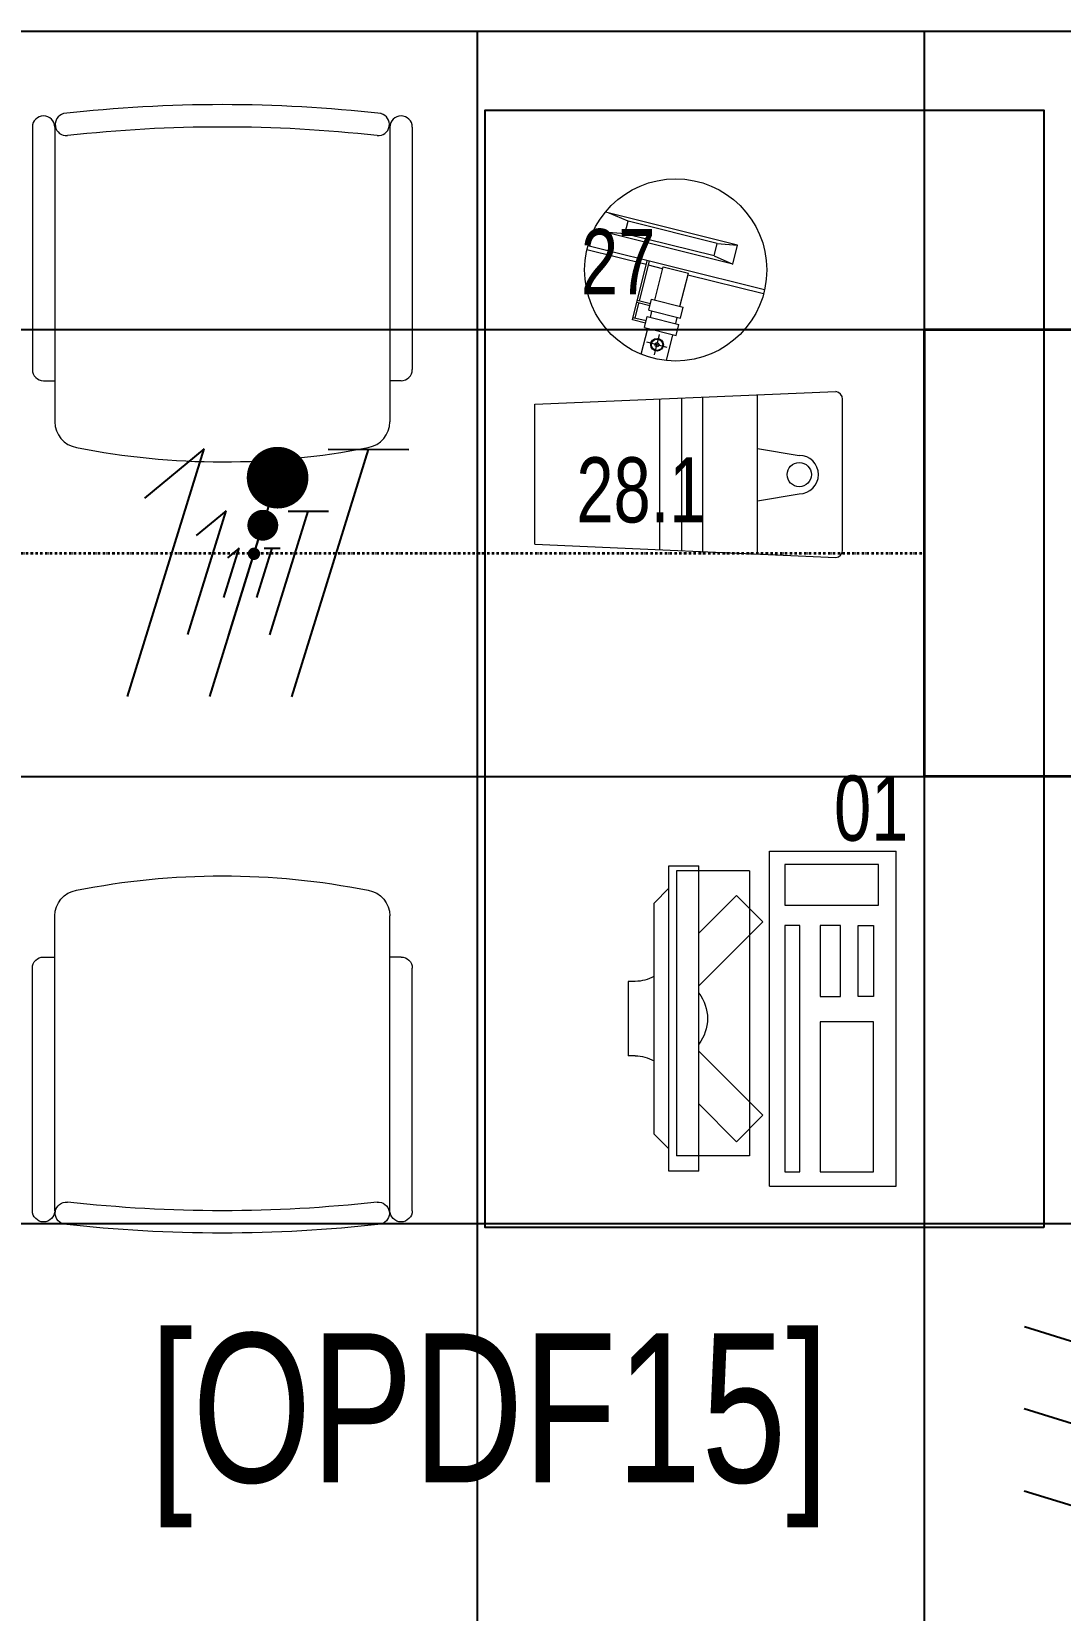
# Model space of a CAD drawing. Extents: x -12260 to 57327, y -29287 to 19916.
# Drawn here: x 18077 to 19458, y -10949 to -8830 of the extents above; entities that cross this region are included whole.
import ezdxf
from ezdxf.enums import TextEntityAlignment as Align

# ---------------------------------------------------------------- set-up
doc = ezdxf.new("R2010")
doc.units = 0
doc.header["$LTSCALE"] = 0.25
doc.linetypes.add('DASHDOT', pattern=[25.4, 12.7, -6.35, 0, -6.35])
for name, color, linetype, lineweight in [('01-First Floor$0$72_EGR_BASE_TEXT', 252, 'Continuous', 5), ('01-First Floor$0$72_EGR_EQP_TAG', 142, 'Continuous', 5), ('01-First Floor$0$LOADING', 253, 'Continuous', 5), ('01-First Floor$0$Walls', 251, 'Continuous', 5), ('E-LITE-CIRC-NUMB', 6, 'Continuous', 25), ('E-LITE-CLNG', 150, 'Continuous', 35), ('E-LITE-CLNG-CNDT', 6, 'DASHDOT', 35), ('E-LITE-CTRL', 6, 'Continuous', 25), ('E-LITE-IDEN', 6, 'Continuous', 25), ('E-POWR-WIRE', 6, 'Continuous', 25), ('E-POWR-WIRE @ 100', 6, 'Continuous', 25), ('E-POWR-WIRE @ 20', 6, 'Continuous', 25), ('E-POWR-WIRE @ 50', 6, 'Continuous', 25)]:
    doc.layers.add(name, color=color, linetype=linetype, lineweight=lineweight)
doc.layers.add('01-First Floor$0$FALSE CEILING', color=251, linetype='Continuous')
doc.layers.add('01-First Floor$0$TME-NON MEDICAL FURNITURE', color=242, linetype='Continuous')
doc.styles.add('01-First Floor$0$X3G_ENTITY_257CFD', font='swisscl.ttf', dxfattribs={"height": 200})
doc.styles.add('01-First Floor$0$X3G_ENTITY_9F38', font='swisscl.ttf', dxfattribs={"height": 0.2})
doc.styles.add('DC_SIMPLEX', font='SIMPLEX.shx', dxfattribs={"width": 0.7})

# ---------------------------------------------------------------- blocks, each defined once
blk = doc.blocks.new('01-First Floor$0$GF21016-P')
at = {"layer": '01-First Floor$0$LOADING', "extrusion": (-1.24384e-09, -1.20261e-09, -1)}
for p, q in [((0.0128, 0.0179), (0.0128, 0.4136)), ((0.4628, 0.0179), (0.4628, 0.4136)), ((-0.0172, 0.0179), (-0.0172, 0.3435)), ((-0.0022, 0.3585), (0.0128, 0.3585)), ((0.4778, 0.3585), (0.4628, 0.3585)), ((0.4928, 0.0179), (0.4928, 0.3435)), ((0.4778, 0.0029), (0.4778, 0.0029))]:
    blk.add_line(p, q, dxfattribs=at)
for centre, radius, start, end in [((-0.2378, -0.5362), 1.0036, 78.7568, 101.2432), ((-0.0478, 0.4136), 0.035, 0, 80.6557), ((-0.4278, 0.4136), 0.035, 99.3443, 180), ((0.0022, 0.3435), 0.015, 0, 90), ((-0.4778, 0.3435), 0.015, 90, 180), ((-0.0284, 0.0145), 0.015, 284.3864, 95.5209), ((-0.2378, 1.8928), 1.8749, 263.6341, 276.3659), ((-0.4471, 0.0145), 0.015, 84.4791, 255.6136), ((0.0022, 0.0179), 0.015, 270, 0), ((0.0022, 0.0179), 0.015, 180, 270), ((-0.2378, 1.8734), 1.8855, 263.5119, 276.4881), ((-0.4778, 0.0179), 0.015, 270, 0), ((-0.4778, 0.0179), 0.015, 180, 270)]:
    blk.add_arc(centre, radius, start, end, dxfattribs=at)
blk = doc.blocks.new('01-First Floor$0$ITCWLS1-P')
at = {"layer": '01-First Floor$0$LOADING'}
for p, q in [((-0.17, 0.45), (-0.17, 0)), ((-0.17, 0.45), (0, 0.45)), ((0, 0.45), (0, 0)), ((-0.2651, 0.43, 0), (-0.3051, 0.43, 0)), ((-0.3051, 0.43, 0), (-0.3051, 0.02, 0)), ((-0.2651, 0.43, 0), (-0.2651, 0.02, 0)), ((-0.1496, 0.4305), (-0.1291, 0.4305)), ((-0.1291, 0.4305), (-0.1291, 0.4089)), ((-0.197, 0.4094), (-0.295, 0.4094)), ((-0.295, 0.0264), (-0.295, 0.4094)), ((-0.197, 0.0264), (-0.197, 0.4094)), ((-0.3251, 0.38, 0), (-0.3051, 0.4, 0)), ((-0.3251, 0.38, 0), (-0.3251, 0.07, 0)), ((-0.3503, 0.275), (-0.3596, 0.275)), ((-0.3596, 0.175), (-0.3596, 0.275)), ((-0.3503, 0.175), (-0.3596, 0.175)), ((-0.3251, 0.07, 0), (-0.3051, 0.05, 0)), ((-0.197, 0.0264), (-0.295, 0.0264)), ((-0.3051, 0.02, 0), (-0.2651, 0.02, 0)), ((-0.17, 0), (0, 0))]:
    blk.add_line(p, q, dxfattribs=at)
at = {"layer": '01-First Floor$0$LOADING', "extrusion": (2.48281e-10, 3.18408e-10, -1)}
for p, q in [((-0.2651, 0.3395), (-0.2144, 0.3902)), ((-0.1791, 0.3548), (-0.2144, 0.3902)), ((-0.2651, 0.2688), (-0.1791, 0.3548))]:
    blk.add_line(p, q, dxfattribs=at)
at = {"layer": '01-First Floor$0$LOADING', "extrusion": (2.48281e-10, -3.18408e-10, -1)}
for p, q in [((-0.2651, 0.1812), (-0.1791, 0.0952)), ((-0.2651, 0.1105), (-0.2144, 0.0598)), ((-0.1791, 0.0952), (-0.2144, 0.0598))]:
    blk.add_line(p, q, dxfattribs=at)
at = {"layer": '01-First Floor$0$LOADING'}
for points in [[(-0.1291, 0.4089), (-0.1291, 0.1), (-0.1496, 0.1), (-0.1496, 0.4305)], [(-0.1496, 0.1), (-0.1496, 0.1), (-0.1496, 0.1), (-0.1496, 0.1), (-0.1496, 0.1), (-0.1496, 0.1), (-0.1496, 0.1), (-0.1496, 0.1), (-0.1496, 0.1)], [(-0.1496, 0.1), (-0.1496, 0.1), (-0.1496, 0.1), (-0.1496, 0.1), (-0.1496, 0.1), (-0.1496, 0.1), (-0.1496, 0.1), (-0.1496, 0.1), (-0.1496, 0.1), (-0.1496, 0.1), (-0.1496, 0.1), (-0.1496, 0.1), (-0.1496, 0.1), (-0.1496, 0.1), (-0.1496, 0.1), (-0.1496, 0.1), (-0.1496, 0.1), (-0.1496, 0.1)], [(-0.1496, 0.1), (-0.1496, 0.1), (-0.1496, 0.1), (-0.1496, 0.1), (-0.1496, 0.1), (-0.1496, 0.1), (-0.1496, 0.1), (-0.1496, 0.1), (-0.1496, 0.1), (-0.1496, 0.1)], [(-0.1496, 0.1), (-0.1496, 0.1), (-0.1496, 0.1), (-0.1496, 0.1), (-0.1496, 0.1), (-0.1496, 0.1), (-0.1496, 0.1)], [(-0.1496, 0.1), (-0.1496, 0.1), (-0.1496, 0.1), (-0.1496, 0.1), (-0.1496, 0.1), (-0.1496, 0.1), (-0.1496, 0.1), (-0.1496, 0.1), (-0.1496, 0.1), (-0.1496, 0.1)], [(-0.1496, 0.1), (-0.1496, 0.1), (-0.1496, 0.1), (-0.1496, 0.1), (-0.1496, 0.1), (-0.1496, 0.1), (-0.1496, 0.1), (-0.1496, 0.1), (-0.1496, 0.1), (-0.1496, 0.1), (-0.1496, 0.1), (-0.1496, 0.1), (-0.1496, 0.1), (-0.1496, 0.1), (-0.1496, 0.1)], [(-0.1496, 0.1), (-0.1496, 0.1), (-0.1496, 0.1), (-0.1496, 0.1), (-0.1496, 0.1), (-0.1496, 0.1), (-0.1496, 0.1), (-0.1496, 0.1), (-0.1496, 0.1), (-0.1496, 0.1)], [(-0.1496, 0.1), (-0.1496, 0.1), (-0.1496, 0.1), (-0.1496, 0.1), (-0.1496, 0.1), (-0.1496, 0.1), (-0.1496, 0.1), (-0.1496, 0.1), (-0.1496, 0.1), (-0.1496, 0.1)], [(-0.1496, 0.1), (-0.1496, 0.1), (-0.1496, 0.1), (-0.1496, 0.1), (-0.1496, 0.1), (-0.1496, 0.1), (-0.1496, 0.1), (-0.1496, 0.1), (-0.1496, 0.1), (-0.1496, 0.1), (-0.1496, 0.1), (-0.1496, 0.1), (-0.1496, 0.1), (-0.1496, 0.1), (-0.1496, 0.1), (-0.1496, 0.1), (-0.1496, 0.1), (-0.1496, 0.1), (-0.1496, 0.1), (-0.1496, 0.1), (-0.1496, 0.1), (-0.1496, 0.1), (-0.1496, 0.1), (-0.1496, 0.1), (-0.1496, 0.1), (-0.1496, 0.1), (-0.1496, 0.1), (-0.1496, 0.1), (-0.1496, 0.1), (-0.1496, 0.1), (-0.1496, 0.1), (-0.1496, 0.1), (-0.1496, 0.1), (-0.1496, 0.1), (-0.1496, 0.1), (-0.1496, 0.1), (-0.1496, 0.1), (-0.1496, 0.1), (-0.1496, 0.1), (-0.1496, 0.1), (-0.1496, 0.1), (-0.1496, 0.1), (-0.1496, 0.1), (-0.1496, 0.1), (-0.1496, 0.1), (-0.1496, 0.1), (-0.1496, 0.1), (-0.1496, 0.1), (-0.1496, 0.1), (-0.1496, 0.1), (-0.1496, 0.1), (-0.1496, 0.1), (-0.1496, 0.1), (-0.1496, 0.1)], [(-0.1496, 0.1), (-0.1496, 0.1), (-0.1496, 0.1), (-0.1496, 0.1), (-0.1496, 0.1), (-0.1496, 0.1), (-0.1496, 0.1), (-0.1496, 0.1), (-0.1496, 0.1), (-0.1496, 0.1), (-0.1496, 0.1), (-0.1496, 0.1), (-0.1496, 0.1), (-0.1496, 0.1), (-0.1496, 0.1), (-0.1496, 0.1), (-0.1496, 0.1), (-0.1496, 0.1), (-0.1496, 0.1), (-0.1496, 0.1), (-0.1496, 0.1), (-0.1496, 0.1), (-0.1496, 0.1), (-0.1496, 0.1), (-0.1496, 0.1), (-0.1496, 0.1), (-0.1496, 0.1), (-0.1496, 0.1), (-0.1496, 0.1), (-0.1496, 0.1), (-0.1496, 0.1), (-0.1496, 0.1), (-0.1496, 0.1), (-0.1496, 0.1), (-0.1496, 0.1), (-0.1496, 0.1), (-0.1496, 0.1), (-0.1496, 0.1), (-0.1496, 0.1), (-0.1496, 0.1), (-0.1496, 0.1), (-0.1496, 0.1), (-0.1496, 0.1), (-0.1496, 0.1), (-0.1496, 0.1), (-0.1496, 0.1), (-0.1496, 0.1), (-0.1496, 0.1), (-0.1496, 0.1), (-0.1496, 0.1), (-0.1496, 0.1), (-0.1496, 0.1), (-0.1496, 0.1), (-0.1496, 0.1), (-0.1496, 0.1), (-0.1496, 0.1), (-0.1496, 0.1), (-0.1496, 0.1), (-0.1496, 0.1), (-0.1496, 0.1), (-0.1496, 0.1), (-0.1496, 0.1), (-0.1496, 0.1), (-0.1496, 0.1), (-0.1496, 0.1), (-0.1496, 0.1), (-0.1496, 0.1), (-0.1496, 0.1), (-0.1496, 0.1), (-0.1496, 0.1), (-0.1496, 0.1), (-0.1496, 0.1), (-0.1496, 0.1), (-0.1496, 0.1), (-0.1496, 0.1), (-0.1496, 0.1), (-0.1496, 0.1), (-0.1496, 0.1), (-0.1496, 0.1), (-0.1496, 0.1), (-0.1496, 0.1), (-0.1496, 0.1), (-0.1496, 0.1), (-0.1496, 0.1), (-0.1496, 0.1), (-0.1496, 0.1), (-0.1496, 0.1), (-0.1496, 0.1), (-0.1496, 0.1)], [(-0.1496, 0.1), (-0.1496, 0.1), (-0.1496, 0.1), (-0.1496, 0.1), (-0.1496, 0.1), (-0.1496, 0.1), (-0.1496, 0.1), (-0.1496, 0.1), (-0.1496, 0.1), (-0.1496, 0.1), (-0.1496, 0.1), (-0.1496, 0.1)], [(-0.1496, 0.1), (-0.1496, 0.1), (-0.1496, 0.1), (-0.1496, 0.1), (-0.1496, 0.1), (-0.1496, 0.1), (-0.1496, 0.1)], [(-0.1496, 0.1), (-0.1496, 0.1), (-0.1496, 0.1), (-0.1496, 0.1), (-0.1496, 0.1), (-0.1496, 0.1), (-0.1496, 0.1), (-0.1496, 0.1), (-0.1496, 0.1), (-0.1496, 0.1), (-0.1496, 0.1), (-0.1496, 0.1), (-0.1496, 0.1), (-0.1496, 0.1), (-0.1496, 0.1), (-0.1496, 0.1), (-0.1496, 0.1)], [(-0.1496, 0.1), (-0.1496, 0.1), (-0.1496, 0.1), (-0.1496, 0.1), (-0.1496, 0.1), (-0.1496, 0.1), (-0.1496, 0.1), (-0.1496, 0.1), (-0.1496, 0.1), (-0.1496, 0.1), (-0.1496, 0.1), (-0.1496, 0.1), (-0.1496, 0.1), (-0.1496, 0.1), (-0.1496, 0.1), (-0.1496, 0.1), (-0.1496, 0.1), (-0.1496, 0.1), (-0.1496, 0.1), (-0.1496, 0.1), (-0.1496, 0.1), (-0.1496, 0.1), (-0.1496, 0.1), (-0.1496, 0.1), (-0.1496, 0.1), (-0.1496, 0.1), (-0.1496, 0.1), (-0.1496, 0.1), (-0.1496, 0.1), (-0.1496, 0.1), (-0.1496, 0.1), (-0.1496, 0.1), (-0.1496, 0.1), (-0.1496, 0.1), (-0.1496, 0.1), (-0.1496, 0.1), (-0.1496, 0.1), (-0.1496, 0.1), (-0.1496, 0.1), (-0.1496, 0.1), (-0.1496, 0.1), (-0.1496, 0.1), (-0.1496, 0.1), (-0.1496, 0.1), (-0.1496, 0.1), (-0.1496, 0.1), (-0.1496, 0.1), (-0.1496, 0.1), (-0.1496, 0.1), (-0.1496, 0.1), (-0.1496, 0.1), (-0.1496, 0.1), (-0.1496, 0.1), (-0.1496, 0.1), (-0.1496, 0.1), (-0.1496, 0.1), (-0.1496, 0.1), (-0.1496, 0.1), (-0.1496, 0.1), (-0.1496, 0.1), (-0.1496, 0.1), (-0.1496, 0.1), (-0.1496, 0.1), (-0.1496, 0.1), (-0.1496, 0.1), (-0.1496, 0.1), (-0.1496, 0.1), (-0.1496, 0.1), (-0.1496, 0.1), (-0.1496, 0.1), (-0.1496, 0.1), (-0.1496, 0.1), (-0.1496, 0.1), (-0.1496, 0.1), (-0.1496, 0.1), (-0.1496, 0.1), (-0.1496, 0.1), (-0.1496, 0.1), (-0.1496, 0.1), (-0.1496, 0.1), (-0.1496, 0.1), (-0.1496, 0.1), (-0.1496, 0.1), (-0.1496, 0.1), (-0.1496, 0.1), (-0.1496, 0.1), (-0.1496, 0.1), (-0.1496, 0.1), (-0.1496, 0.1), (-0.1496, 0.1), (-0.1496, 0.1), (-0.1496, 0.1), (-0.1496, 0.1), (-0.1496, 0.1), (-0.1496, 0.1), (-0.1496, 0.1), (-0.1496, 0.1), (-0.1496, 0.1), (-0.1496, 0.1), (-0.1496, 0.1), (-0.1496, 0.1), (-0.1496, 0.1), (-0.1496, 0.1), (-0.1496, 0.1), (-0.1496, 0.1), (-0.1496, 0.1), (-0.1496, 0.1), (-0.1496, 0.1), (-0.1496, 0.1), (-0.1496, 0.1), (-0.1496, 0.1)], [(-0.1496, 0.1), (-0.1496, 0.1), (-0.1496, 0.1), (-0.1496, 0.1), (-0.1496, 0.1), (-0.1496, 0.1), (-0.1496, 0.1), (-0.1496, 0.1)]]:
    blk.add_lwpolyline(points, dxfattribs=at)
for points in [[(-0.1019, 0.4305), (-0.0304, 0.4305), (-0.0304, 0.2294), (-0.1019, 0.2294)], [(-0.1019, 0.1954), (-0.0747, 0.1954), (-0.0747, 0.1), (-0.1019, 0.1)], [(-0.0304, 0.1954), (-0.0508, 0.1954), (-0.0508, 0.1), (-0.0304, 0.1)], [(-0.1496, 0.1), (-0.1496, 0.1), (-0.1496, 0.1), (-0.1496, 0.1), (-0.1496, 0.1), (-0.1496, 0.1), (-0.1496, 0.1), (-0.1496, 0.1), (-0.1496, 0.1), (-0.1496, 0.1), (-0.1496, 0.1), (-0.1496, 0.1), (-0.1496, 0.1), (-0.1496, 0.1), (-0.1496, 0.1), (-0.1496, 0.1), (-0.1496, 0.1), (-0.1496, 0.1), (-0.1496, 0.1), (-0.1496, 0.1), (-0.1496, 0.1), (-0.1496, 0.1), (-0.1496, 0.1), (-0.1496, 0.1), (-0.1496, 0.1), (-0.1496, 0.1), (-0.1496, 0.1), (-0.1496, 0.1), (-0.1496, 0.1), (-0.1496, 0.1), (-0.1496, 0.1), (-0.1496, 0.1), (-0.1496, 0.1), (-0.1496, 0.1), (-0.1496, 0.1), (-0.1496, 0.1), (-0.1496, 0.1), (-0.1496, 0.1), (-0.1496, 0.1), (-0.1496, 0.1), (-0.1496, 0.1), (-0.1496, 0.1), (-0.1496, 0.1), (-0.1496, 0.1), (-0.1496, 0.1), (-0.1496, 0.1), (-0.1496, 0.1), (-0.1496, 0.1), (-0.1496, 0.1), (-0.1496, 0.1), (-0.1496, 0.1), (-0.1496, 0.1), (-0.1496, 0.1), (-0.1496, 0.1), (-0.1496, 0.1), (-0.1496, 0.1), (-0.1496, 0.1), (-0.1496, 0.1), (-0.1496, 0.1), (-0.1496, 0.1), (-0.1496, 0.1), (-0.1496, 0.1), (-0.1496, 0.1), (-0.1496, 0.1), (-0.1496, 0.1), (-0.1496, 0.1), (-0.1496, 0.1), (-0.1496, 0.1), (-0.1496, 0.1), (-0.1496, 0.1), (-0.1496, 0.1), (-0.1496, 0.1), (-0.1496, 0.1), (-0.1496, 0.1), (-0.1496, 0.1), (-0.1496, 0.1), (-0.1496, 0.1), (-0.1496, 0.1), (-0.1496, 0.1), (-0.1496, 0.1), (-0.1496, 0.1), (-0.1496, 0.1), (-0.1496, 0.1), (-0.1496, 0.1), (-0.1496, 0.1), (-0.1496, 0.1), (-0.1496, 0.1), (-0.1496, 0.1), (-0.1496, 0.1), (-0.1496, 0.1), (-0.1496, 0.1), (-0.1496, 0.1), (-0.1496, 0.1), (-0.1496, 0.1), (-0.1496, 0.1), (-0.1496, 0.1), (-0.1496, 0.1), (-0.1496, 0.1), (-0.1496, 0.1), (-0.1496, 0.1), (-0.1496, 0.1), (-0.1496, 0.1), (-0.1496, 0.1), (-0.1496, 0.1), (-0.1496, 0.1), (-0.1496, 0.1), (-0.1496, 0.1), (-0.1496, 0.1), (-0.1496, 0.1), (-0.1496, 0.1), (-0.1496, 0.1), (-0.1496, 0.1), (-0.1496, 0.1), (-0.1496, 0.1), (-0.1496, 0.1), (-0.1496, 0.1), (-0.1496, 0.1), (-0.1496, 0.1), (-0.1496, 0.1), (-0.1496, 0.1), (-0.1496, 0.1), (-0.1496, 0.1), (-0.1496, 0.1), (-0.1496, 0.1), (-0.1496, 0.1), (-0.1496, 0.1), (-0.1496, 0.1), (-0.1496, 0.1), (-0.1496, 0.1), (-0.1496, 0.1), (-0.1496, 0.1), (-0.1496, 0.1), (-0.1496, 0.1), (-0.1496, 0.1), (-0.1496, 0.1), (-0.1496, 0.1), (-0.1496, 0.1), (-0.1496, 0.1), (-0.1496, 0.1), (-0.1496, 0.1), (-0.1496, 0.1), (-0.1496, 0.1), (-0.1496, 0.1), (-0.1496, 0.1), (-0.1496, 0.1), (-0.1496, 0.1), (-0.1496, 0.1), (-0.1496, 0.1), (-0.1496, 0.1), (-0.1496, 0.1), (-0.1496, 0.1), (-0.1496, 0.1), (-0.1496, 0.1), (-0.1496, 0.1), (-0.1496, 0.1), (-0.1496, 0.1), (-0.1496, 0.1), (-0.1496, 0.1), (-0.1496, 0.1), (-0.1496, 0.1), (-0.1496, 0.1), (-0.1496, 0.1), (-0.1496, 0.1), (-0.1496, 0.1), (-0.1496, 0.1), (-0.1496, 0.1), (-0.1496, 0.1), (-0.1496, 0.1), (-0.1496, 0.1), (-0.1496, 0.1), (-0.1496, 0.1), (-0.1496, 0.1), (-0.1496, 0.1), (-0.1496, 0.1), (-0.1496, 0.1), (-0.1496, 0.1), (-0.1496, 0.1), (-0.1496, 0.1), (-0.1496, 0.1), (-0.1496, 0.1), (-0.1496, 0.1), (-0.1496, 0.1), (-0.1496, 0.1), (-0.1496, 0.1), (-0.1496, 0.1), (-0.1496, 0.1), (-0.1496, 0.1), (-0.1496, 0.1), (-0.1496, 0.1), (-0.1496, 0.1), (-0.1496, 0.1), (-0.1496, 0.1), (-0.1496, 0.1), (-0.1496, 0.1), (-0.1496, 0.1), (-0.1496, 0.1), (-0.1496, 0.1), (-0.1496, 0.1), (-0.1496, 0.1), (-0.1496, 0.1), (-0.1496, 0.1), (-0.1496, 0.1), (-0.1496, 0.1), (-0.1496, 0.1), (-0.1496, 0.1), (-0.1496, 0.1), (-0.1496, 0.1), (-0.1496, 0.1), (-0.1496, 0.1), (-0.1496, 0.1), (-0.1496, 0.1), (-0.1496, 0.1), (-0.1496, 0.1), (-0.1496, 0.1), (-0.1496, 0.1), (-0.1496, 0.1), (-0.1496, 0.1), (-0.1496, 0.1), (-0.1496, 0.1), (-0.1496, 0.1), (-0.1496, 0.1), (-0.1496, 0.1), (-0.1496, 0.1), (-0.1496, 0.1), (-0.1496, 0.1), (-0.1496, 0.1), (-0.1496, 0.1), (-0.1496, 0.1), (-0.1496, 0.1), (-0.1496, 0.1), (-0.1496, 0.1), (-0.1496, 0.1), (-0.1496, 0.1), (-0.1496, 0.1), (-0.1496, 0.1), (-0.1496, 0.1), (-0.1496, 0.1), (-0.1496, 0.1), (-0.1496, 0.1), (-0.1496, 0.1), (-0.1496, 0.1), (-0.1496, 0.1), (-0.1496, 0.1), (-0.1496, 0.1), (-0.1496, 0.1), (-0.1496, 0.1), (-0.1496, 0.1), (-0.1496, 0.1), (-0.1496, 0.1), (-0.1496, 0.1), (-0.1496, 0.1), (-0.1496, 0.1), (-0.1496, 0.1), (-0.1496, 0.1), (-0.1496, 0.1), (-0.1496, 0.1), (-0.1496, 0.1), (-0.1496, 0.1), (-0.1496, 0.1), (-0.1496, 0.1), (-0.1496, 0.1), (-0.1496, 0.1), (-0.1496, 0.1), (-0.1496, 0.1), (-0.1496, 0.1), (-0.1496, 0.1), (-0.1496, 0.1), (-0.1496, 0.1), (-0.1496, 0.1), (-0.1496, 0.1), (-0.1496, 0.1), (-0.1496, 0.1), (-0.1496, 0.1), (-0.1496, 0.1), (-0.1496, 0.1), (-0.1496, 0.1), (-0.1496, 0.1)], [(-0.1496, 0.1), (-0.1496, 0.1), (-0.1496, 0.1), (-0.1496, 0.1), (-0.1496, 0.1), (-0.1496, 0.1), (-0.1496, 0.1), (-0.1496, 0.1), (-0.1496, 0.1), (-0.1496, 0.1), (-0.1496, 0.1), (-0.1496, 0.1), (-0.1496, 0.1), (-0.1496, 0.1), (-0.1496, 0.1), (-0.1496, 0.1), (-0.1496, 0.1), (-0.1496, 0.1), (-0.1496, 0.1), (-0.1496, 0.1), (-0.1496, 0.1), (-0.1496, 0.1), (-0.1496, 0.1), (-0.1496, 0.1), (-0.1496, 0.1), (-0.1496, 0.1), (-0.1496, 0.1), (-0.1496, 0.1), (-0.1496, 0.1), (-0.1496, 0.1), (-0.1496, 0.1), (-0.1496, 0.1), (-0.1496, 0.1), (-0.1496, 0.1), (-0.1496, 0.1), (-0.1496, 0.1), (-0.1496, 0.1), (-0.1496, 0.1), (-0.1496, 0.1), (-0.1496, 0.1), (-0.1496, 0.1), (-0.1496, 0.1), (-0.1496, 0.1), (-0.1496, 0.1), (-0.1496, 0.1), (-0.1496, 0.1), (-0.1496, 0.1), (-0.1496, 0.1), (-0.1496, 0.1), (-0.1496, 0.1), (-0.1496, 0.1), (-0.1496, 0.1), (-0.1496, 0.1), (-0.1496, 0.1), (-0.1496, 0.1), (-0.1496, 0.1), (-0.1496, 0.1), (-0.1496, 0.1), (-0.1496, 0.1), (-0.1496, 0.1), (-0.1496, 0.1), (-0.1496, 0.1), (-0.1496, 0.1), (-0.1496, 0.1), (-0.1496, 0.1), (-0.1496, 0.1), (-0.1496, 0.1), (-0.1496, 0.1), (-0.1496, 0.1), (-0.1496, 0.1), (-0.1496, 0.1), (-0.1496, 0.1), (-0.1496, 0.1), (-0.1496, 0.1), (-0.1496, 0.1), (-0.1496, 0.1), (-0.1496, 0.1), (-0.1496, 0.1), (-0.1496, 0.1), (-0.1496, 0.1), (-0.1496, 0.1), (-0.1496, 0.1), (-0.1496, 0.1), (-0.1496, 0.1), (-0.1496, 0.1), (-0.1496, 0.1), (-0.1496, 0.1), (-0.1496, 0.1), (-0.1496, 0.1), (-0.1496, 0.1), (-0.1496, 0.1), (-0.1496, 0.1), (-0.1496, 0.1), (-0.1496, 0.1), (-0.1496, 0.1), (-0.1496, 0.1), (-0.1496, 0.1), (-0.1496, 0.1), (-0.1496, 0.1), (-0.1496, 0.1), (-0.1496, 0.1), (-0.1496, 0.1), (-0.1496, 0.1), (-0.1496, 0.1), (-0.1496, 0.1), (-0.1496, 0.1), (-0.1496, 0.1), (-0.1496, 0.1), (-0.1496, 0.1), (-0.1496, 0.1), (-0.1496, 0.1), (-0.1496, 0.1), (-0.1496, 0.1), (-0.1496, 0.1), (-0.1496, 0.1), (-0.1496, 0.1), (-0.1496, 0.1), (-0.1496, 0.1), (-0.1496, 0.1), (-0.1496, 0.1), (-0.1496, 0.1), (-0.1496, 0.1), (-0.1496, 0.1), (-0.1496, 0.1), (-0.1496, 0.1), (-0.1496, 0.1), (-0.1496, 0.1), (-0.1496, 0.1), (-0.1496, 0.1), (-0.1496, 0.1), (-0.1496, 0.1), (-0.1496, 0.1), (-0.1496, 0.1), (-0.1496, 0.1), (-0.1496, 0.1), (-0.1496, 0.1), (-0.1496, 0.1), (-0.1496, 0.1), (-0.1496, 0.1), (-0.1496, 0.1), (-0.1496, 0.1), (-0.1496, 0.1), (-0.1496, 0.1), (-0.1496, 0.1), (-0.1496, 0.1), (-0.1496, 0.1), (-0.1496, 0.1), (-0.1496, 0.1), (-0.1496, 0.1), (-0.1496, 0.1), (-0.1496, 0.1), (-0.1496, 0.1), (-0.1496, 0.1), (-0.1496, 0.1), (-0.1496, 0.1), (-0.1496, 0.1), (-0.1496, 0.1), (-0.1496, 0.1), (-0.1496, 0.1), (-0.1496, 0.1), (-0.1496, 0.1), (-0.1496, 0.1), (-0.1496, 0.1), (-0.1496, 0.1), (-0.1496, 0.1), (-0.1496, 0.1), (-0.1496, 0.1), (-0.1496, 0.1), (-0.1496, 0.1), (-0.1496, 0.1), (-0.1496, 0.1), (-0.1496, 0.1), (-0.1496, 0.1), (-0.1496, 0.1), (-0.1496, 0.1), (-0.1496, 0.1), (-0.1496, 0.1), (-0.1496, 0.1), (-0.1496, 0.1), (-0.1496, 0.1), (-0.1496, 0.1), (-0.1496, 0.1), (-0.1496, 0.1), (-0.1496, 0.1), (-0.1496, 0.1), (-0.1496, 0.1), (-0.1496, 0.1), (-0.1496, 0.1), (-0.1496, 0.1), (-0.1496, 0.1), (-0.1496, 0.1), (-0.1496, 0.1), (-0.1496, 0.1), (-0.1496, 0.1), (-0.1496, 0.1), (-0.1496, 0.1), (-0.1496, 0.1), (-0.1496, 0.1), (-0.1496, 0.1), (-0.1496, 0.1), (-0.1496, 0.1), (-0.1496, 0.1), (-0.1496, 0.1), (-0.1496, 0.1), (-0.1496, 0.1), (-0.1496, 0.1), (-0.1496, 0.1), (-0.1496, 0.1), (-0.1496, 0.1), (-0.1496, 0.1), (-0.1496, 0.1), (-0.1496, 0.1), (-0.1496, 0.1), (-0.1496, 0.1)], [(-0.1496, 0.1), (-0.1496, 0.1), (-0.1496, 0.1), (-0.1496, 0.1), (-0.1496, 0.1), (-0.1496, 0.1), (-0.1496, 0.1), (-0.1496, 0.1), (-0.1496, 0.1), (-0.1496, 0.1), (-0.1496, 0.1), (-0.1496, 0.1), (-0.1496, 0.1), (-0.1496, 0.1), (-0.1496, 0.1), (-0.1496, 0.1), (-0.1496, 0.1), (-0.1496, 0.1), (-0.1496, 0.1), (-0.1496, 0.1), (-0.1496, 0.1), (-0.1496, 0.1), (-0.1496, 0.1), (-0.1496, 0.1), (-0.1496, 0.1), (-0.1496, 0.1), (-0.1496, 0.1), (-0.1496, 0.1), (-0.1496, 0.1), (-0.1496, 0.1), (-0.1496, 0.1), (-0.1496, 0.1), (-0.1496, 0.1), (-0.1496, 0.1), (-0.1496, 0.1), (-0.1496, 0.1), (-0.1496, 0.1), (-0.1496, 0.1), (-0.1496, 0.1), (-0.1496, 0.1), (-0.1496, 0.1), (-0.1496, 0.1), (-0.1496, 0.1), (-0.1496, 0.1), (-0.1496, 0.1), (-0.1496, 0.1), (-0.1496, 0.1), (-0.1496, 0.1), (-0.1496, 0.1), (-0.1496, 0.1), (-0.1496, 0.1), (-0.1496, 0.1), (-0.1496, 0.1), (-0.1496, 0.1), (-0.1496, 0.1), (-0.1496, 0.1), (-0.1496, 0.1), (-0.1496, 0.1), (-0.1496, 0.1), (-0.1496, 0.1), (-0.1496, 0.1), (-0.1496, 0.1), (-0.1496, 0.1), (-0.1496, 0.1), (-0.1496, 0.1), (-0.1496, 0.1), (-0.1496, 0.1), (-0.1496, 0.1), (-0.1496, 0.1), (-0.1496, 0.1), (-0.1496, 0.1), (-0.1496, 0.1), (-0.1496, 0.1), (-0.1496, 0.1), (-0.1496, 0.1), (-0.1496, 0.1), (-0.1496, 0.1), (-0.1496, 0.1), (-0.1496, 0.1), (-0.1496, 0.1), (-0.1496, 0.1), (-0.1496, 0.1), (-0.1496, 0.1), (-0.1496, 0.1), (-0.1496, 0.1), (-0.1496, 0.1), (-0.1496, 0.1), (-0.1496, 0.1), (-0.1496, 0.1), (-0.1496, 0.1), (-0.1496, 0.1), (-0.1496, 0.1), (-0.1496, 0.1), (-0.1496, 0.1), (-0.1496, 0.1), (-0.1496, 0.1), (-0.1496, 0.1), (-0.1496, 0.1), (-0.1496, 0.1), (-0.1496, 0.1), (-0.1496, 0.1), (-0.1496, 0.1), (-0.1496, 0.1), (-0.1496, 0.1), (-0.1496, 0.1), (-0.1496, 0.1), (-0.1496, 0.1), (-0.1496, 0.1), (-0.1496, 0.1), (-0.1496, 0.1), (-0.1496, 0.1), (-0.1496, 0.1), (-0.1496, 0.1), (-0.1496, 0.1), (-0.1496, 0.1), (-0.1496, 0.1), (-0.1496, 0.1), (-0.1496, 0.1), (-0.1496, 0.1), (-0.1496, 0.1), (-0.1496, 0.1), (-0.1496, 0.1), (-0.1496, 0.1), (-0.1496, 0.1), (-0.1496, 0.1), (-0.1496, 0.1), (-0.1496, 0.1), (-0.1496, 0.1), (-0.1496, 0.1), (-0.1496, 0.1), (-0.1496, 0.1), (-0.1496, 0.1), (-0.1496, 0.1), (-0.1496, 0.1), (-0.1496, 0.1), (-0.1496, 0.1), (-0.1496, 0.1), (-0.1496, 0.1), (-0.1496, 0.1), (-0.1496, 0.1), (-0.1496, 0.1), (-0.1496, 0.1), (-0.1496, 0.1), (-0.1496, 0.1), (-0.1496, 0.1), (-0.1496, 0.1), (-0.1496, 0.1), (-0.1496, 0.1), (-0.1496, 0.1), (-0.1496, 0.1), (-0.1496, 0.1), (-0.1496, 0.1), (-0.1496, 0.1), (-0.1496, 0.1), (-0.1496, 0.1), (-0.1496, 0.1), (-0.1496, 0.1), (-0.1496, 0.1), (-0.1496, 0.1), (-0.1496, 0.1), (-0.1496, 0.1), (-0.1496, 0.1), (-0.1496, 0.1), (-0.1496, 0.1), (-0.1496, 0.1), (-0.1496, 0.1), (-0.1496, 0.1), (-0.1496, 0.1), (-0.1496, 0.1), (-0.1496, 0.1), (-0.1496, 0.1), (-0.1496, 0.1), (-0.1496, 0.1), (-0.1496, 0.1), (-0.1496, 0.1), (-0.1496, 0.1), (-0.1496, 0.1), (-0.1496, 0.1), (-0.1496, 0.1), (-0.1496, 0.1), (-0.1496, 0.1), (-0.1496, 0.1), (-0.1496, 0.1), (-0.1496, 0.1), (-0.1496, 0.1), (-0.1496, 0.1), (-0.1496, 0.1), (-0.1496, 0.1), (-0.1496, 0.1), (-0.1496, 0.1), (-0.1496, 0.1), (-0.1496, 0.1), (-0.1496, 0.1), (-0.1496, 0.1), (-0.1496, 0.1), (-0.1496, 0.1), (-0.1496, 0.1), (-0.1496, 0.1), (-0.1496, 0.1), (-0.1496, 0.1), (-0.1496, 0.1), (-0.1496, 0.1), (-0.1496, 0.1), (-0.1496, 0.1), (-0.1496, 0.1), (-0.1496, 0.1), (-0.1496, 0.1), (-0.1496, 0.1), (-0.1496, 0.1), (-0.1496, 0.1), (-0.1496, 0.1), (-0.1496, 0.1), (-0.1496, 0.1), (-0.1496, 0.1), (-0.1496, 0.1), (-0.1496, 0.1), (-0.1496, 0.1), (-0.1496, 0.1), (-0.1496, 0.1)], [(-0.1496, 0.0727), (-0.0236, 0.0727), (-0.0236, 0.0182), (-0.1496, 0.0182)]]:
    blk.add_lwpolyline(points, close=True, dxfattribs=at)
for centre, radius, start, end in [((-0.3503, 0.325), 0.05, 270, 300.3093), ((-0.3089, 0.225), 0.0556, 321.9431, 38.0569), ((-0.3503, 0.125), 0.05, 59.6907, 90)]:
    blk.add_arc(centre, radius, start, end, dxfattribs=at)
blk = doc.blocks.new('01-First Floor$0$O.122.42.80')
at = {"layer": '01-First Floor$0$LOADING'}
for p, q in [((286356.8, -8336.5, 0), (286179.3, -8292.3, 0)), ((286209.7, -8304.5, 0), (286184.5, -8293.6, 0)), ((286205.5, -8321.2, 0), (286209.7, -8304.5, 0)), ((286329.5, -8334.4, 0), (286209.7, -8304.5, 0)), ((286350.4, -8362, 0), (286164.2, -8315.5, 0)), ((286205.5, -8321.2, 0), (286178.2, -8319, 0)), ((286325.3, -8351.1, 0), (286205.5, -8321.2, 0)), ((286234.1, -8362.8, 0), (286154.4, -8342.9, 0)), ((286393, -8396.8, 0), (286155.8, -8337.6, 0)), ((286325.3, -8351.1, 0), (286329.5, -8334.4, 0)), ((286329.5, -8334.4, 0), (286356.8, -8336.5, 0)), ((286350.4, -8362, 0), (286356.8, -8336.5, 0)), ((286215.6, -8436.9, 0), (286235.4, -8357.5, 0)), ((286225.1, -8411.5, 0), (286238.4, -8358.2, 0)), ((286256.1, -8368.3, 0), (286237, -8363.5, 0)), ((286245.6, -8410.3, 0), (286256.7, -8365.7, 0)), ((286256.7, -8365.7, 0), (286290.7, -8374.2, 0)), ((286325.3, -8351.1, 0), (286350.4, -8362, 0)), ((286279.5, -8418.8, 0), (286290.7, -8374.2, 0)), ((286391.7, -8402.1, 0), (286290, -8376.7, 0)), ((286239.1, -8418.1, 0), (286221.4, -8413.7, 0)), ((286239.9, -8415.2, 0), (286222.1, -8410.7, 0)), ((286237.6, -8424, 0), (286241.3, -8409.3, 0)), ((286241.3, -8409.3, 0), (286283.8, -8419.9, 0)), ((286234.1, -8438.4, 0), (286216.3, -8434, 0)), ((286219.3, -8434.7, 0), (286224.3, -8414.5, 0)), ((286231.9, -8447.3, 0), (286235.5, -8432.5, 0)), ((286235.5, -8432.5, 0), (286278, -8443.1, 0)), ((286237.6, -8424, 0), (286280.1, -8434.6, 0)), ((286239.8, -8433.6, 0), (286241.9, -8425.1, 0)), ((286273.7, -8442, 0), (286275.8, -8433.6, 0)), ((286280.1, -8434.6, 0), (286283.8, -8419.9, 0)), ((286233.3, -8441.4, 0), (286215.6, -8436.9, 0)), ((286227.5, -8483.1, 0), (286236.1, -8448.3, 0)), ((286231.9, -8447.3, 0), (286274.4, -8457.9, 0)), ((286245.3, -8484, 0), (286252.1, -8456.5, 0)), ((286274.4, -8457.9, 0), (286278, -8443.1, 0)), ((286262.4, -8473.9, 0), (286234.9, -8467, 0)), ((286261.4, -8491.6, 0), (286270.1, -8456.8, 0))]:
    blk.add_line(p, q, dxfattribs=at)
for centre, radius in [((286273.7, -8369.9, 0), 122.3), ((286248.7, -8470.3, 0), 8.47), ((286248.7, -8470.3, 0), 7.58), ((286248.7, -8470.3, 0), 2.67)]:
    blk.add_circle(centre, radius, dxfattribs=at)
blk = doc.blocks.new('01-First Floor$0$28.1')
at = {"layer": '01-First Floor$0$LOADING'}
for p, q in [((-59566.5, -109878.5), (-59162, -109861.7)), ((-59398.7, -110074.2), (-59398.7, -109871.6)), ((-59369, -110075.5), (-59369, -109870.3)), ((-59340.8, -110076.8), (-59340.8, -109869.2)), ((-59267.4, -110080), (-59267.4, -109866.1)), ((-59153.1, -110074.6), (-59153.1, -109871.9)), ((-59566.5, -110066.8), (-59566.5, -109878.5)), ((-59267.4, -109938), (-59211.3, -109947.4)), ((-59267.4, -110008.5), (-59211.3, -109999)), ((-59566.5, -110066.8), (-59162, -110084.7))]:
    blk.add_line(p, q, dxfattribs=at)
blk.add_circle((-59211.3, -109973.2), 16.3, dxfattribs=at)
for centre, radius, start, end in [((-59163.4, -109871.9), 10.2, 360, 82.1904), ((-59211.3, -109973.2), 25.8, 270, 90), ((-59163.4, -110074.6), 10.2, 277.8096, 360)]:
    blk.add_arc(centre, radius, start, end, dxfattribs=at)
blk = doc.blocks.new('01-First Floor')
at = {"layer": '01-First Floor$0$FALSE CEILING', "linetype": 'Continuous'}
for p, q in [((18676, -12830), (18676, -8830)), ((19276, -12830), (19276, -8830)), ((16276, -9230), (20276, -9230)), ((16276, -9830), (20276, -9830)), ((16276, -10430), (20276, -10430))]:
    blk.add_line(p, q, dxfattribs=at)
at = {"layer": '01-First Floor$0$FALSE CEILING'}
blk.add_lwpolyline([(16276, -12830), (20276, -12830), (20276, -8830), (16276, -8830)], close=True, dxfattribs=at)
at = {"layer": '01-First Floor$0$FALSE CEILING', "elevation": -0.1}
blk.add_lwpolyline([(19436.1, -10435.5), (18686.1, -10435.5), (18686.1, -8935.5), (19436.1, -8935.5)], close=True, dxfattribs=at)
at = {"layer": '01-First Floor$0$LOADING', "elevation": -0.1}
blk.add_lwpolyline([(19436.1, -10435.5), (18686.1, -10435.5), (18686.1, -8935.5), (19436.1, -8935.5)], close=True, dxfattribs=at)
at = {"layer": '01-First Floor$0$Walls'}
blk.add_line((20276, -8830), (16276, -8830), dxfattribs=at)
at = {"layer": '01-First Floor$0$LOADING'}
for name, p in [('01-First Floor$0$O.122.42.80', (-267331.8, -780.1, -0.1)), ('01-First Floor$0$28.1', (78319.1, 100548.5, -0.2))]:
    blk.add_blockref(name, p, dxfattribs=at)
at = {"layer": '01-First Floor$0$LOADING', "extrusion": (8.01373e-06, -1.93989e-16, 1), "xscale": -1000.000000000011, "yscale": 1000.000000000011, "zscale": 1000.000000000011, "rotation": 180}
blk.add_blockref('01-First Floor$0$ITCWLS1-P', (19237.9, -9930, 0), dxfattribs=at)
at = {"layer": '01-First Floor$0$TME-NON MEDICAL FURNITURE', "color": 1, "extrusion": (4.75185e-05, 1.86519e-05, 1), "xscale": -1000.000000000004, "yscale": 1000.000000000004, "zscale": -1000.000000000004, "rotation": 180.0000250467614}
blk.add_blockref('01-First Floor$0$GF21016-P', (18095.4, -8940.2, 0.5), dxfattribs=at)
at = {"layer": '01-First Floor$0$TME-NON MEDICAL FURNITURE', "color": 1, "extrusion": (4.75185e-05, -1.86519e-05, 1), "xscale": 1000.000000000004, "yscale": 1000.000000000004, "zscale": -1000.000000000001, "rotation": 359.9999749532386}
blk.add_blockref('01-First Floor$0$GF21016-P', (18095.4, -10430.8, 0.9), dxfattribs=at)
at = {"layer": '01-First Floor$0$72_EGR_BASE_TEXT', "insert": (18691.7, -10577.5, 0), "char_height": 200, "attachment_point": 2, "style": '01-First Floor$0$X3G_ENTITY_9F38'}
blk.add_mtext('[OPDF15]', dxfattribs=at)
at = {"layer": '01-First Floor$0$72_EGR_EQP_TAG', "char_height": 87.47, "attachment_point": 2, "style": '01-First Floor$0$X3G_ENTITY_257CFD'}
for s, insert in [('27', (18864.6, -9095.1, -0.1)), ('28.1', (18895.9, -9401.5, -0.1)), ('01', (19204.4, -9828.7, -0.1))]:
    blk.add_mtext(s, dxfattribs=dict(at, insert=insert))
blk = doc.blocks.new('*U25')
blk.add_lwpolyline([(-300, 300), (-300, -300), (300, -300), (300, 300)], close=True)
blk.add_circle((0, 0), 45)
at = {"layer": 'E-LITE-CIRC-NUMB', "style": 'DC_SIMPLEX', "width": 0.7, "flags": 8}
blk.add_attdef('CIRCUIT', text='', height=200, rotation=0, dxfattribs=at).set_placement((-473.9, 300), align=Align.RIGHT)
at = {"layer": 'E-LITE-CTRL', "style": 'DC_SIMPLEX', "width": 0.7, "flags": 8}
blk.add_attdef('CONTROL', (1118.9, -935), '', height=200, rotation=360, dxfattribs=at)
at = {"layer": 'E-LITE-IDEN', "style": 'DC_SIMPLEX', "width": 0.7, "flags": 8}
blk.add_attdef('TYPE', (460.4, 457.6), '', height=200, rotation=360, dxfattribs=at)
blk = doc.blocks.new('*U40')
for p, q in [((-1.617, -1.658), (-0.587, 1.663)), ((-0.587, 1.663), (-1.389, 1.004)), ((-0.515, -1.66), (0.515, 1.66)), ((0.587, -1.663), (1.617, 1.658)), ((1.078, 1.659), (2.157, 1.657))]:
    blk.add_line(p, q)
at = {"const_width": 0.414}
blk.add_lwpolyline([(0.19, 1.278, 1), (0.604, 1.277, 1)], format="xyb", close=True, dxfattribs=at)
blk = doc.blocks.new('*U729')
at = {"layer": 'E-POWR-WIRE @ 100', "xscale": 100, "yscale": 100, "zscale": 100}
blk.add_blockref('*U40', (18367.7, -9556.6, -0.1), dxfattribs=at)
at = {"layer": 'E-POWR-WIRE @ 20', "xscale": 20, "yscale": 20, "zscale": 20}
blk.add_blockref('*U40', (18367.7, -9556.6, -0.1), dxfattribs=at)
at = {"layer": 'E-POWR-WIRE @ 50', "xscale": 50, "yscale": 50, "zscale": 50}
blk.add_blockref('*U40', (18367.7, -9556.6, -0.1), dxfattribs=at)
blk = doc.blocks.new('*U41')
for p, q in [((-1.658, 1.617), (1.663, 0.587)), ((1.663, 0.587), (1.004, 1.389)), ((-1.66, 0.515), (1.66, -0.515)), ((-1.663, -0.587), (1.658, -1.617)), ((1.659, -1.078), (1.657, -2.157))]:
    blk.add_line(p, q)
at = {"const_width": 0.414}
blk.add_lwpolyline([(1.278, -0.19, 1), (1.277, -0.604, 1)], format="xyb", close=True, dxfattribs=at)
blk = doc.blocks.new('*U753')
at = {"layer": 'E-POWR-WIRE @ 100', "xscale": 100, "yscale": 100, "zscale": 100}
blk.add_blockref('*U41', (19576, -10730, -0.1), dxfattribs=at)
at = {"layer": 'E-POWR-WIRE @ 20', "xscale": 20, "yscale": 20, "zscale": 20}
blk.add_blockref('*U41', (19576, -10730, -0.1), dxfattribs=at)
at = {"layer": 'E-POWR-WIRE @ 50', "xscale": 50, "yscale": 50, "zscale": 50}
blk.add_blockref('*U41', (19576, -10730, -0.1), dxfattribs=at)

msp = doc.modelspace()

# ---------------------------------------------------------------- linework, layer by layer
at = {"layer": 'E-LITE-CLNG-CNDT', "elevation": -0.1}
msp.add_lwpolyline([(17476, -9530), (19276, -9530)], dxfattribs=at)

# ---------------------------------------------------------------- block references
at = {"layer": 'E-LITE-CLNG'}
ref = msp.add_blockref('*U25', (19576, -9530, -0.1), dxfattribs=dict(at, xscale=-1))
ref.add_attrib('TYPE', 'LD1', (19969.5, -9225.5, -0.1), dxfattribs={"layer": 'E-LITE-IDEN', "height": 200, "rotation": 0, "style": 'DC_SIMPLEX', "width": 0.7, "flags": 8})
at = {"layer": 'E-LITE-CLNG-CNDT'}
msp.add_blockref('01-First Floor', (0, 0), dxfattribs=at)
at = {"layer": 'E-POWR-WIRE'}
for name in ['*U729', '*U753']:
    msp.add_blockref(name, (0, 0), dxfattribs=at)

doc.saveas('drawing.dxf')
